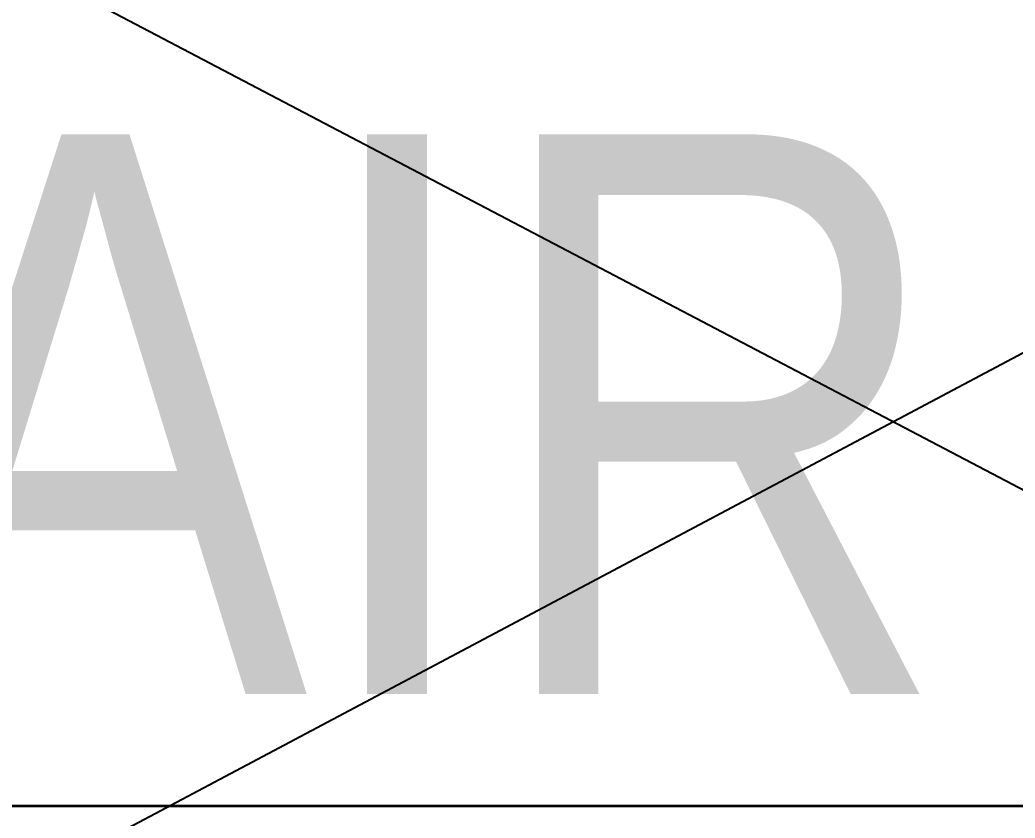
# Model space of a CAD drawing. Header units: inches. Extents: x -4597 to 93300, y -11124 to 5932.
# Drawn here: x -29.28 to -1.98, y -9755.67 to -9733.76 of the extents above; entities that cross this region are included whole.
import ezdxf
from ezdxf.enums import TextEntityAlignment as Align

# ---------------------------------------------------------------- set-up
doc = ezdxf.new("R2010")
doc.units = ezdxf.units.IN
doc.header["$LTSCALE"] = 0.5
doc.header["$MEASUREMENT"] = 0
doc.header["$PDMODE"] = 66
for name, color, linetype, lineweight in [('hatch', 9, 'Continuous', 0), ('Toilet', 7, 'Continuous', 25), ('WALL SEC', 2, 'Continuous', 35)]:
    doc.layers.add(name, color=color, linetype=linetype, lineweight=lineweight)
doc.styles.add('ordinary', font='ARIALN.TTF')
doc.styles.get("Standard").update_dxf_attribs({"font": 'arial.ttf'})
doc.dimstyles.new('S8', dxfattribs={"dimtxt": 5, "dimasz": 1, "dimexe": 6, "dimexo": 18, "dimgap": 1.9375, "dimtad": 1, "dimdec": 0, "dimzin": 3, "dimdsep": 46, "dimlunit": 4, "dimtxsty": 'Standard', "dimblk": 'dot 2', "dimcen": 12, "dimse1": 1, "dimse2": 1, "dimclrd": 1, "dimclre": 1, "dimclrt": 256, "dimadec": 0, "dimazin": 0, "dimtfac": 0.75, "dimtdec": 0, "dimtix": 1, "dimtmove": 1, "dimatfit": 3, "dimldrblk": 'DOT', "dimfxl": 1, "dimtolj": 1, "dimtzin": 0, "dimlwd": 9, "dimlwe": 9, "dimarcsym": 0})

# ---------------------------------------------------------------- blocks, each defined once
blk = doc.blocks.new('dot1')
at = {"layer": 'hatch'}
h = blk.add_hatch(color=256, dxfattribs=at)
edge = h.paths.add_edge_path()
edge.add_arc((0, 0), 1, 0, 360)
for p, q in [((0, 3), (0, -3)), ((3, 0), (-3, 0))]:
    blk.add_line(p, q, dxfattribs=at)
blk.add_circle((0, 0), 1, dxfattribs=at)
blk = doc.blocks.new('dot 2')
at = {"layer": 'hatch', "xscale": 0.5, "yscale": 0.5, "zscale": 0.5}
blk.add_blockref('dot1', (0, 0), dxfattribs=at)
blk = doc.blocks.new('*D156')
at = {"layer": 'Defpoints', "color": 0, "transparency": 16777216}
for p in [(-94.923, -9655.472), (-94.923, -9691.083), (207.225, -9784.083)]:
    blk.add_point(p, dxfattribs=at)
at = {"layer": 'Toilet', "color": 1, "lineweight": 9, "transparency": 16777216}
blk.add_line((206.225, -9655.472), (-93.923, -9655.472), dxfattribs=at)
at = {"layer": 'Toilet', "color": 1, "lineweight": 9, "transparency": 16777216, "rotation": 180}
blk.add_blockref('dot 2', (-94.923, -9655.472), dxfattribs=at)
at = {"layer": 'Toilet', "color": 1, "lineweight": 9, "transparency": 16777216}
blk.add_blockref('dot 2', (207.225, -9655.472), dxfattribs=at)
at = {"layer": 'Toilet', "transparency": 16777216, "insert": (56.151, -9650.981), "char_height": 5, "attachment_point": 5}
blk.add_mtext('\\A1;25\'-2"', dxfattribs=at)
blk = doc.blocks.new('_Dot')
at = {"color": 0, "linetype": 'ByBlock', "lineweight": -2}
blk.add_line((-0.5, 0), (-1, 0), dxfattribs=at)
at = {"color": 0, "linetype": 'ByBlock', "const_width": 0.5}
blk.add_lwpolyline([(-0.25, 0, 1), (0.25, 0, 1)], format="xyb", close=True, dxfattribs=at)
blk = doc.blocks.new('*D158')
at = {"layer": 'Defpoints', "color": 0, "transparency": 16777216}
for p in [(-133.353, -9691.083), (12.764, -9691.083), (177.129, -10172.784)]:
    blk.add_point(p, dxfattribs=at)
at = {"layer": 'Toilet', "color": 1, "lineweight": 9, "transparency": 16777216}
blk.add_line((-133.353, -10171.784), (-133.353, -9692.083), dxfattribs=at)
for p, rotation in [((-133.353, -9691.083), 90), ((-133.353, -10172.784), 270)]:
    blk.add_blockref('dot 2', p, dxfattribs=dict(at, rotation=rotation))
at = {"layer": 'Toilet', "transparency": 16777216, "insert": (-137.843, -9931.933), "char_height": 5, "attachment_point": 5, "rotation": 90}
blk.add_mtext('\\A1;40\'-2"', dxfattribs=at)

msp = doc.modelspace()

# ---------------------------------------------------------------- linework, layer by layer
at = {"layer": 'Toilet'}
for p, q in [((69.442, -9784.083), (-80.923, -9705.083)), ((-79.318, -9784.083), (69.442, -9705.083))]:
    msp.add_line(p, q, dxfattribs=at)

# ---------------------------------------------------------------- texts
at = {"layer": 'WALL SEC', "color": 0, "style": 'ordinary'}
msp.add_text('%%USTAIR VOID', height=15.36, dxfattribs=at).set_placement((-5.741, -9744.583), align=Align.MIDDLE_CENTER)

# ---------------------------------------------------------------- dimensions: what is measured, and where the dimension line sits
at = {"layer": 'Toilet'}
dim = msp.add_linear_dim(base=(-94.923, -9655.472), p1=(207.225, -9784.083), p2=(-94.923, -9691.083), dimstyle='S8', override={"dimfxl": 2, "dimfxlon": 1, "dimarcsym": 1}, dxfattribs=at)
dim.commit()
dim.dimension.update_dxf_attribs({"geometry": '*D156', "text_midpoint": (56.151, -9650.981)})
dim = msp.add_linear_dim(base=(-133.353, -9691.083), p1=(177.129, -10172.784), p2=(12.764, -9691.083), angle=90, dimstyle='S8', override={"dimfxl": 2, "dimfxlon": 1, "dimarcsym": 1}, dxfattribs=at)
dim.commit()
dim.dimension.update_dxf_attribs({"geometry": '*D158', "text_midpoint": (-137.843, -9931.933)})

doc.saveas('drawing.dxf')
